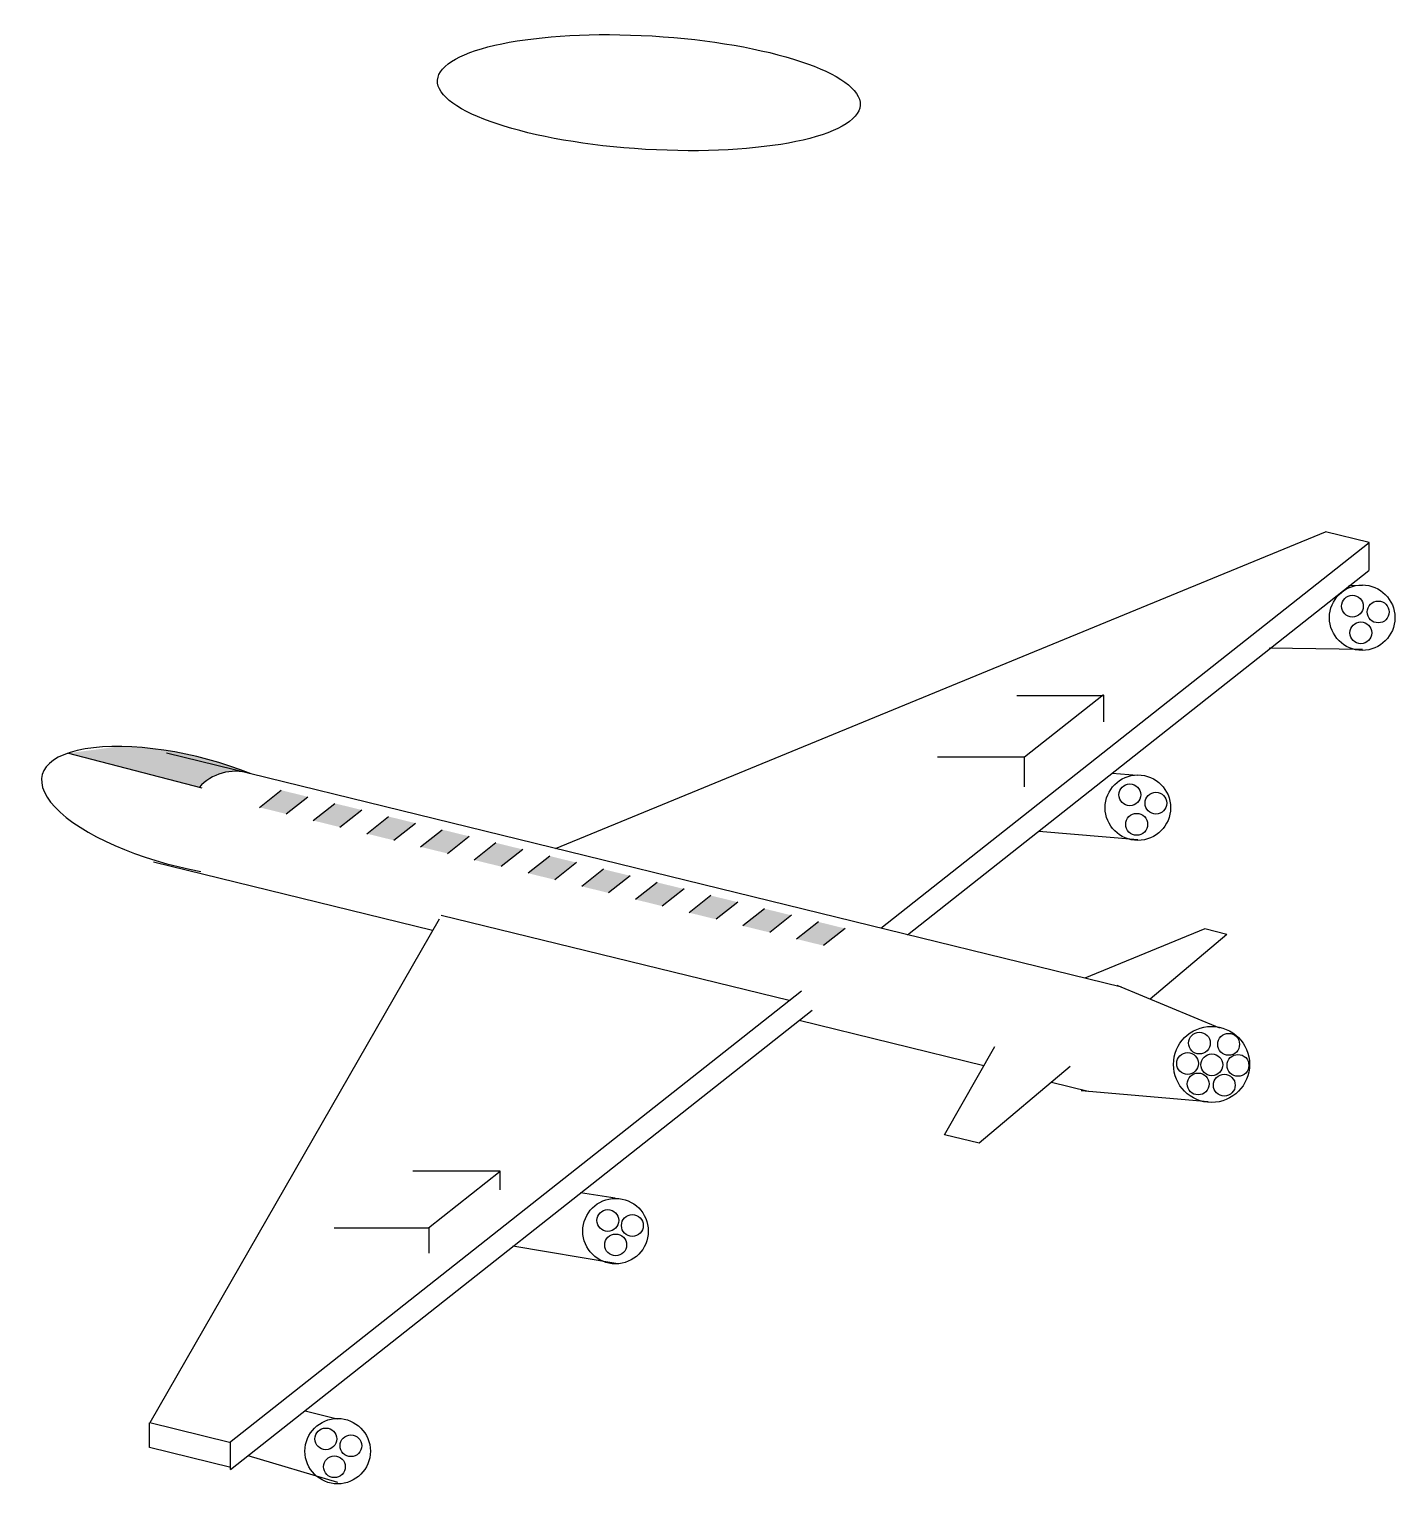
# Model space of a CAD drawing. Extents: x 1.2 to 13.7, y 0.8 to 14.1.
import ezdxf

# ---------------------------------------------------------------- set-up
doc = ezdxf.new("R2010")
doc.units = 0
doc.header["$MEASUREMENT"] = 0
doc.layers.get('0').update_dxf_attribs({"linetype": 'CONTINUOUS'})

msp = doc.modelspace()

# ---------------------------------------------------------------- hatches: boundary and pattern name
h = msp.add_hatch(color=256)
edge = h.paths.add_edge_path()
edge.add_ellipse((2.614350145950255, 6.914910068452583), major_axis=(1.335097294686322, -0.3361784296210166), ratio=0.370504534163459, start_angle=69.62799380211536, end_angle=150.6451114131519)
edge.add_line((1.511738646844546, 7.450414075771439), (2.717243113781708, 7.137983823919324))
edge.add_arc((3.048779009255327, 6.837990655022001), 0.4471151433048901, 73.10586350406271, 137.8593529826584, ccw=False)
edge.add_line((3.178712580964782, 7.265809797084831), (3.195881241745895, 7.261601352521526))
msp.add_hatch(color=256).paths.add_polyline_path([(3.715874408109675, 7.051770370031316), (3.469624037004277, 7.112132156468937), (3.270660187973201, 6.954981982080787), (3.516910559078598, 6.894620195643166)])
h = msp.add_hatch(color=256)
h.paths.add_polyline_path([(8.640881830217639, 5.844534641278885), (8.394631459112242, 5.904896427716507), (8.195667610081163, 5.747746253328356), (8.44191798118656, 5.687384466890736)])
h.paths.add_polyline_path([(8.148381088006843, 5.965258214154129), (7.902130716901445, 6.025620000591751), (7.703166867870366, 5.868469826203599), (7.949417238975763, 5.808108039765977)])
h.paths.add_polyline_path([(7.655880345796048, 6.085981787029372), (7.409629974690647, 6.146343573466995), (7.21066612565957, 5.989193399078842), (7.45691649676497, 5.928831612641221)])
h.paths.add_polyline_path([(7.163379603585248, 6.206705359904615), (6.917129232479851, 6.267067146342237), (6.718165383448775, 6.109916971954084), (6.964415754554171, 6.049555185516463)])
h.paths.add_polyline_path([(6.670878861374453, 6.327428932779857), (6.424628490269054, 6.387790719217478), (6.225664641237979, 6.230640544829329), (6.471915012343377, 6.170278758391708)])
h.paths.add_polyline_path([(6.178378119163655, 6.448152505655101), (5.932127748058257, 6.508514292092723), (5.733163899027181, 6.351364117704571), (5.979414270132577, 6.291002331266949)])
h.paths.add_polyline_path([(5.68587737695286, 6.568876078530344), (5.439627005847463, 6.629237864967965), (5.240663156816385, 6.472087690579816), (5.486913527921782, 6.411725904142195)])
h.paths.add_polyline_path([(5.193376634742063, 6.689599651405587), (4.947126263636664, 6.749961437843208), (4.748162414605589, 6.592811263455059), (4.994412785710987, 6.532449477017437)])
h.paths.add_polyline_path([(4.700875892531267, 6.810323224280831), (4.454625521425869, 6.870685010718452), (4.255661672394792, 6.7135348363303), (4.501912043500191, 6.65317304989268)])
h.paths.add_polyline_path([(4.208375150320471, 6.931046797156074), (3.962124779215074, 6.991408583593696), (3.763160930183996, 6.834258409205544), (4.009411301289394, 6.773896622767923)])

# ---------------------------------------------------------------- linework, layer by layer
for p, q in [((5.986703513114572, 6.577504848733475), (13.04479959735352, 9.480619293359215)), ((13.44340434413471, 9.382911848329902), (13.04479959735352, 9.480619293359215)), ((8.966717740935469, 5.847032924596523), (13.4434043441347, 9.382911848329904)), ((13.44139459369882, 9.383404485665064), (13.44139459369882, 9.126463578926511)), ((9.212968112040866, 5.786671138158901), (13.44139459369882, 9.126463578926511)), ((13.38440213233793, 8.989703148555503), (13.25789370521765, 8.98563954101635)), ((13.38440213233793, 8.400480802384319), (12.52740967458003, 8.412671599242955)), ((10.21573475737111, 7.981656980941455), (11.01503797302585, 7.981656980941455)), ((10.28560669064195, 7.418594101863844), (11.00994501392576, 7.99070755048481)), ((11.00994501392576, 7.976590428201206), (11.00994501392576, 7.738888500201263)), ((2.747135230816625, 7.130236692399073), (1.511738646844544, 7.450414075771439)), ((11.17370620362103, 5.30604788706372), (2.418654812328878, 7.452117921229826)), ((9.486303474987212, 7.418594101863846), (10.28560669064195, 7.418594101863846)), ((10.28124870056308, 7.421167948366797), (10.28124870056308, 7.141868188118625)), ((11.31651397263009, 7.245808172931874), (11.08856272304166, 7.264113339586704)), ((3.2706601879732, 6.954981982080787), (3.469624037004278, 7.112132156468937)), ((3.516910559078597, 6.894620195643165), (3.715874408109674, 7.051770370031315)), ((3.763160930183996, 6.834258409205544), (3.962124779215073, 6.991408583593694)), ((4.009411301289393, 6.773896622767922), (4.20837515032047, 6.931046797156073)), ((4.25566167239479, 6.7135348363303), (4.454625521425868, 6.870685010718451)), ((4.50191204350019, 6.653173049892679), (4.700875892531267, 6.81032322428083)), ((4.74816241460559, 6.59281126345506), (4.947126263636664, 6.749961437843209)), ((4.994412785710986, 6.532449477017436), (5.193376634742063, 6.689599651405587)), ((11.32386721081416, 6.656381688155832), (10.41573887278493, 6.733263403561406)), ((5.439627005847463, 6.629237864967966), (5.240663156816384, 6.472087690579815)), ((5.685877376952857, 6.568876078530343), (5.486913527921781, 6.411725904142194)), ((4.858051995971784, 5.824559429973979), (2.30056606229855, 6.451459682154841)), ((5.932127748058257, 6.508514292092721), (5.733163899027181, 6.351364117704572)), ((6.178378119163655, 6.4481525056551), (5.979414270132579, 6.291002331266951)), ((6.424628490269054, 6.387790719217478), (6.225664641237977, 6.230640544829328)), ((6.670878861374451, 6.327428932779856), (6.471915012343375, 6.170278758391707)), ((6.917129232479851, 6.267067146342235), (6.718165383448775, 6.109916971954085)), ((7.163379603585248, 6.206705359904614), (6.964415754554172, 6.049555185516464)), ((7.409629974690647, 6.146343573466993), (7.210666125659571, 5.989193399078843)), ((7.655880345796047, 6.085981787029372), (7.456916496764969, 5.928831612641221)), ((7.902130716901444, 6.02562000059175), (7.703166867870367, 5.8684698262036)), ((4.918615713311913, 5.929973577767421), (2.265468742409135, 1.312039950315557)), ((8.1263239192516, 5.183253869881336), (4.938541143878055, 5.964654775930198)), ((8.14838108800684, 5.965258214154127), (7.949417238975764, 5.808108039765978)), ((8.39463145911224, 5.904896427716507), (8.195667610081163, 5.747746253328356)), ((8.640881830217637, 5.844534641278885), (8.441917981186561, 5.687384466890736)), ((11.93615864531391, 5.839875979983671), (10.83823258776563, 5.388280399708557)), ((12.13949605806432, 5.790033173947998), (11.43618280529417, 5.196750633868518)), ((12.13949605806432, 5.790033173947998), (11.93615864531391, 5.839875979983672)), ((2.99780227000315, 1.132527692952014), (8.240469434556667, 5.273410889476462)), ((12.07603169951726, 4.93031268796102), (11.13529324110871, 5.322043336802569)), ((3.006151330578575, 0.8842612564032297), (8.339588851685509, 5.096838770418568)), ((9.912671874567003, 4.585552624560752), (8.21814886688548, 5.00092026621815)), ((9.549710219068231, 3.953799897408574), (10.01370433933259, 4.761404630356947)), ((10.70373620660535, 4.578892550246297), (9.869722658665609, 3.875357284511591)), ((10.86824698872119, 4.351318577697153), (10.5317399001569, 4.433804418930544)), ((11.96770424616787, 4.25471923367795), (10.80460941661626, 4.356909834363726)), ((9.869722658665609, 3.875357284511591), (9.549710219068231, 3.953799897408574)), ((5.477602389263091, 3.620456956395472), (4.678299173608349, 3.620456956395472)), ((4.819815229099912, 3.100908468399626), (5.477602389263091, 3.620456956395472)), ((5.475356722378493, 3.620462700611107), (5.475356722378493, 3.448871620048205)), ((6.532605717509867, 3.371518981996076), (6.213784110665074, 3.422313998959012)), ((3.957599970731408, 3.100908468399627), (4.81697294534132, 3.100908468399627)), ((4.824752527521113, 3.102187599609717), (4.824752527521113, 2.867563077177248)), ((6.5368566640213, 2.774677384568388), (5.593144724253719, 2.931295381442826)), ((3.984411606606272, 1.347891832905383), (3.691666419022425, 1.420767614757452)), ((2.262829439002473, 1.087437316433579), (2.262829439002473, 1.312686905964241)), ((2.997802270003148, 1.132527692952016), (2.265468742409136, 1.312039950315557)), ((3.007680405051382, 0.9048567390371829), (2.262829439002473, 1.087437316433578)), ((3.006151330578575, 0.8842612564032297), (3.006151330578575, 1.130481140862992)), ((3.989639185988409, 0.7648855265711951), (3.168907202602696, 1.009539964673301))]:
    msp.add_line(p, q)
for centre, radius in [((13.38001083041436, 8.693695113598178), 0.3), ((13.29054105853973, 8.798713826044764), 0.1), ((13.52723417427049, 8.745887005312255), 0.1), ((13.36807843506064, 8.554897682801517), 0.1), ((11.32365408004878, 6.951679604115213), 0.3), ((11.25033458157853, 7.070078526679652), 0.1), ((11.48931572967555, 6.993196811274078), 0.1), ((11.31283731230556, 6.799161998367026), 0.1), ((11.99887568234033, 4.598430558129877), 0.3485597127999582), ((11.88788399134255, 4.794058553713324), 0.1), ((12.15585195434258, 4.78270404252601), 0.1), ((11.77955653799317, 4.606709106243326), 0.1), ((12.00191286790374, 4.595354569297204), 0.1), ((12.24137363237972, 4.589677326582954), 0.1), ((11.87648114491893, 4.419359684532143), 0.1), ((12.11594178569744, 4.408005147586021), 0.1), ((6.535718894561114, 3.070346794150389), 0.3), ((6.464590449629483, 3.168338862626701), 0.1), ((6.689891027060298, 3.121776740131761), 0.1), ((6.5368566640213, 2.943994142123262), 0.1), ((3.98829187298989, 1.053276190665475), 0.3), ((3.879859771568817, 1.165702365395802), 0.1), ((4.109873800404714, 1.103237394803276), 0.1), ((3.958273627230668, 0.9106371160341489), 0.1)]:
    msp.add_circle(centre, radius)
msp.add_arc((3.048779009255327, 6.837990655022001), 0.4471151433048902, 73.1058635040601, 137.8593529826589)
msp.add_ellipse((6.840983774741062, 13.50605739147272), major_axis=(-1.936926945718713, 0.1144222223893009), ratio=0.2682333936983163)
msp.add_ellipse((2.614350145950255, 6.914910068452583), major_axis=(1.335097294686321, -0.3361784296210164), ratio=0.370504534163459, start_param=1.215237743405118, end_param=4.895768886199859)

doc.saveas('drawing.dxf')
